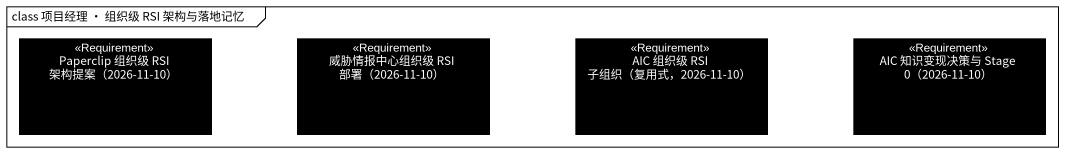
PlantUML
@startuml
mainframe class 项目经理 · 组织级 RSI 架构与落地记忆
hide circle
hide empty members
class "Paperclip 组织级 RSI 架构提案（2026-11-10）" as Paperclip_组织级_RSI_架构提案_2026 <<Requirement>> #000000
class "威胁情报中心组织级 RSI 部署（2026-11-10）" as 威胁情报中心组织级_RSI_部署_2026_11_10 <<Requirement>> #000000
class "AIC 组织级 RSI 子组织（复用式，2026-11-10）" as AIC_组织级_RSI_子组织_复用式_2026_11 <<Requirement>> #000000
class "AIC 知识变现决策与 Stage 0（2026-11-10）" as AIC_知识变现决策与_Stage_0_2026_11 <<Requirement>> #000000
@enduml
